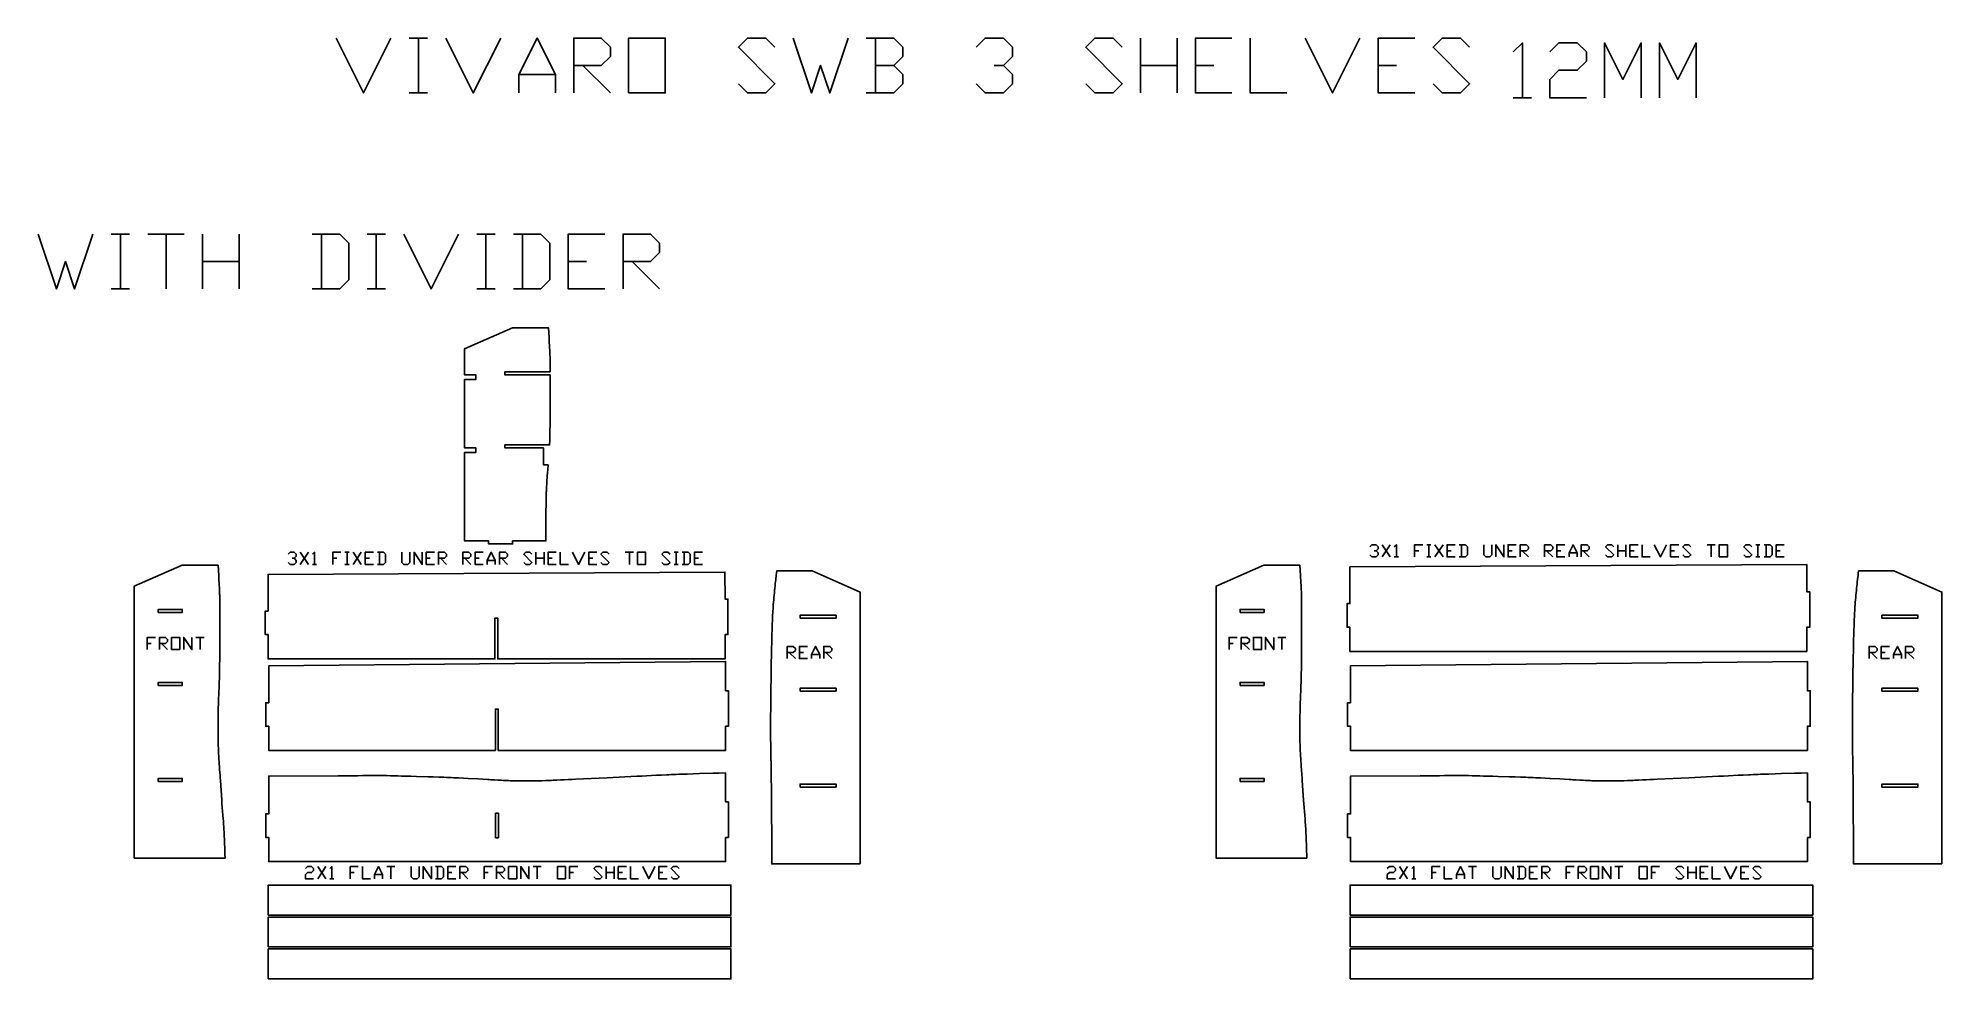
# Model space of a CAD drawing. Extents: x -2848 to 5087, y 1663 to 5586.
import ezdxf

# ---------------------------------------------------------------- set-up
doc = ezdxf.new("R2010")
doc.units = 0
doc.layers.add('Default Layer', color=1, linetype='CONTINUOUS')

msp = doc.modelspace()

# ---------------------------------------------------------------- linework, layer by layer
at = {"layer": 'Default Layer'}
for points in [[(-1376.9, 5585.8), (-1491.2, 5357.2), (-1605.5, 5585.8)], [(-1224.5, 5585.8), (-1300.7, 5585.8)], [(-1262.6, 5357.2), (-1262.6, 5585.8)], [(-919.7, 5585.8), (-1034, 5357.2), (-1148.3, 5585.8)], [(-691.1, 5357.2), (-691.1, 5433.4), (-767.3, 5585.8), (-843.5, 5433.4), (-843.5, 5357.2)], [(-614.9, 5471.5), (-500.6, 5471.5), (-462.5, 5509.6), (-462.5, 5547.7), (-500.6, 5585.8), (-614.9, 5585.8), (-614.9, 5357.2)], [(223.3, 5547.7), (185.2, 5585.8), (109, 5585.8), (70.9, 5547.7), (223.3, 5395.3), (185.2, 5357.2), (109, 5357.2), (70.9, 5395.3)], [(528.1, 5585.8), (451.9, 5357.2), (413.8, 5471.5), (375.7, 5357.2), (299.5, 5585.8)], [(604.3, 5585.8), (718.6, 5585.8), (756.7, 5547.7), (756.7, 5509.6), (718.6, 5471.5)], [(642.4, 5357.2), (642.4, 5585.8)], [(1137.7, 5471.5), (1175.8, 5471.5), (1213.9, 5509.6), (1213.9, 5547.7), (1175.8, 5585.8), (1099.6, 5585.8), (1061.5, 5547.7)], [(1671.1, 5547.7), (1633, 5585.8), (1556.8, 5585.8), (1518.7, 5547.7), (1671.1, 5395.3), (1633, 5357.2), (1556.8, 5357.2), (1518.7, 5395.3)], [(1747.3, 5585.8), (1747.3, 5357.2)], [(1899.7, 5357.2), (1899.7, 5585.8)], [(2128.3, 5585.8), (1975.9, 5585.8), (1975.9, 5357.2), (2128.3, 5357.2)], [(2356.9, 5357.2), (2204.5, 5357.2), (2204.5, 5585.8)], [(2661.7, 5585.8), (2547.4, 5357.2), (2433.1, 5585.8)], [(2890.3, 5585.8), (2737.9, 5585.8), (2737.9, 5357.2), (2890.3, 5357.2)], [(3118.9, 5547.7), (3080.8, 5585.8), (3004.6, 5585.8), (2966.5, 5547.7), (3118.9, 5395.3), (3080.8, 5357.2), (3004.6, 5357.2), (2966.5, 5395.3)], [(3300.6, 5527.8), (3338.7, 5565.9), (3338.7, 5337.3)], [(3453, 5527.8), (3491.1, 5565.9), (3567.3, 5565.9), (3605.4, 5527.8), (3605.4, 5489.7), (3567.3, 5451.6), (3491.1, 5451.6), (3453, 5413.5), (3453, 5337.3), (3605.4, 5337.3)], [(3681.6, 5337.3), (3681.6, 5565.9), (3757.8, 5413.5), (3834, 5565.9), (3834, 5337.3)], [(3910.2, 5337.3), (3910.2, 5565.9), (3986.4, 5413.5), (4062.6, 5565.9), (4062.6, 5337.3)], [(-691.1, 5433.4), (-843.5, 5433.4)], [(-462.5, 5357.2), (-576.8, 5471.5)], [(642.4, 5471.5), (718.6, 5471.5), (756.7, 5433.4), (756.7, 5395.3), (718.6, 5357.2), (604.3, 5357.2)], [(1061.5, 5395.3), (1099.6, 5357.2), (1175.8, 5357.2), (1213.9, 5395.3), (1213.9, 5433.4), (1175.8, 5471.5)], [(1899.7, 5471.5), (1747.3, 5471.5)], [(2052.1, 5471.5), (1975.9, 5471.5)], [(2814.1, 5471.5), (2737.9, 5471.5)], [(-1224.5, 5357.2), (-1300.7, 5357.2)], [(3300.6, 5337.3), (3376.8, 5337.3)], [(-2847.9, 4768.5), (-2771.7, 4539.9), (-2733.6, 4654.2), (-2695.5, 4539.9), (-2619.3, 4768.5)], [(-2543.1, 4768.5), (-2466.9, 4768.5)], [(-2505, 4768.5), (-2505, 4539.9)], [(-2390.7, 4768.5), (-2238.3, 4768.5)], [(-2314.5, 4768.5), (-2314.5, 4539.9)], [(-2162.1, 4539.9), (-2162.1, 4768.5)], [(-2009.7, 4768.5), (-2009.7, 4539.9)], [(-1704.9, 4539.9), (-1590.6, 4539.9), (-1552.5, 4578), (-1552.5, 4730.4), (-1590.6, 4768.5), (-1704.9, 4768.5)], [(-1666.8, 4768.5), (-1666.8, 4539.9)], [(-1476.3, 4768.5), (-1400.1, 4768.5)], [(-1438.2, 4768.5), (-1438.2, 4539.9)], [(-1323.9, 4768.5), (-1209.6, 4539.9), (-1095.3, 4768.5)], [(-1019.1, 4768.5), (-942.9, 4768.5)], [(-981, 4768.5), (-981, 4539.9)], [(-866.7, 4539.9), (-752.4, 4539.9), (-714.3, 4578), (-714.3, 4730.4), (-752.4, 4768.5), (-866.7, 4768.5)], [(-828.6, 4768.5), (-828.6, 4539.9)], [(-485.7, 4768.5), (-638.1, 4768.5), (-638.1, 4539.9), (-485.7, 4539.9)], [(-409.5, 4539.9), (-409.5, 4768.5), (-295.2, 4768.5), (-257.1, 4730.4), (-257.1, 4692.3), (-295.2, 4654.2), (-409.5, 4654.2)], [(-2162.1, 4654.2), (-2009.7, 4654.2)], [(-638.1, 4654.2), (-561.9, 4654.2)], [(-371.4, 4654.2), (-257.1, 4539.9)], [(-2543.1, 4539.9), (-2466.9, 4539.9)], [(-1476.3, 4539.9), (-1400.1, 4539.9)], [(-1019.1, 4539.9), (-942.9, 4539.9)], [(-1788.7, 3416.9), (-1780.3, 3416.9), (-1771.8, 3425.3), (-1771.8, 3433.8), (-1780.3, 3442.3), (-1797.2, 3442.3), (-1805.7, 3433.8)], [(-1805.7, 3399.9), (-1797.2, 3391.5), (-1780.3, 3391.5), (-1771.8, 3399.9), (-1771.8, 3408.4), (-1780.3, 3416.9)], [(-1721, 3442.3), (-1754.9, 3391.5)], [(-1721, 3391.5), (-1754.9, 3442.3)], [(-1695.6, 3391.5), (-1695.6, 3442.3), (-1704.1, 3433.8)], [(-1585.5, 3442.3), (-1619.4, 3442.3), (-1619.4, 3391.5)], [(-1602.5, 3416.9), (-1619.4, 3416.9)], [(-1551.7, 3442.3), (-1568.6, 3442.3)], [(-1560.1, 3391.5), (-1560.1, 3442.3)], [(-1500.9, 3442.3), (-1534.7, 3391.5)], [(-1500.9, 3391.5), (-1534.7, 3442.3)], [(-1450.1, 3442.3), (-1483.9, 3442.3), (-1483.9, 3391.5), (-1450.1, 3391.5)], [(-1467, 3416.9), (-1483.9, 3416.9)], [(-1433.1, 3442.3), (-1407.7, 3442.3), (-1399.3, 3433.8), (-1399.3, 3399.9), (-1407.7, 3391.5), (-1433.1, 3391.5)], [(-1424.7, 3391.5), (-1424.7, 3442.3)], [(-1297.7, 3442.3), (-1297.7, 3399.9), (-1306.1, 3391.5), (-1323.1, 3391.5), (-1331.5, 3399.9), (-1331.5, 3442.3)], [(-1246.9, 3442.3), (-1246.9, 3391.5), (-1280.7, 3442.3), (-1280.7, 3391.5)], [(-1196.1, 3442.3), (-1229.9, 3442.3), (-1229.9, 3391.5), (-1196.1, 3391.5)], [(-1213, 3416.9), (-1229.9, 3416.9)], [(-1179.1, 3416.9), (-1153.7, 3416.9), (-1145.3, 3425.3), (-1145.3, 3433.8), (-1153.7, 3442.3), (-1179.1, 3442.3), (-1179.1, 3391.5)], [(-1145.3, 3391.5), (-1170.7, 3416.9)], [(-1077.5, 3416.9), (-1052.1, 3416.9), (-1043.7, 3425.3), (-1043.7, 3433.8), (-1052.1, 3442.3), (-1077.5, 3442.3), (-1077.5, 3391.5)], [(-1043.7, 3391.5), (-1069.1, 3416.9)], [(-992.9, 3442.3), (-1026.7, 3442.3), (-1026.7, 3391.5), (-992.9, 3391.5)], [(-1009.8, 3416.9), (-1026.7, 3416.9)], [(-942.1, 3391.5), (-942.1, 3408.4), (-959, 3442.3), (-975.9, 3408.4), (-975.9, 3391.5)], [(-925.1, 3416.9), (-899.7, 3416.9), (-891.3, 3425.3), (-891.3, 3433.8), (-899.7, 3442.3), (-925.1, 3442.3), (-925.1, 3391.5)], [(-891.3, 3391.5), (-916.7, 3416.9)], [(-789.7, 3433.8), (-798.1, 3442.3), (-815.1, 3442.3), (-823.5, 3433.8), (-789.7, 3399.9), (-798.1, 3391.5), (-815.1, 3391.5), (-823.5, 3399.9)], [(-772.7, 3442.3), (-772.7, 3391.5)], [(-738.9, 3416.9), (-772.7, 3416.9)], [(-738.9, 3391.5), (-738.9, 3442.3)], [(-688.1, 3442.3), (-721.9, 3442.3), (-721.9, 3391.5), (-688.1, 3391.5)], [(-705, 3416.9), (-721.9, 3416.9)], [(-637.3, 3391.5), (-671.1, 3391.5), (-671.1, 3442.3)], [(-569.5, 3442.3), (-594.9, 3391.5), (-620.3, 3442.3)], [(-518.7, 3442.3), (-552.6, 3442.3), (-552.6, 3391.5), (-518.7, 3391.5)], [(-535.7, 3416.9), (-552.6, 3416.9)], [(-467.9, 3433.8), (-476.4, 3442.3), (-493.3, 3442.3), (-501.8, 3433.8), (-467.9, 3399.9), (-476.4, 3391.5), (-493.3, 3391.5), (-501.8, 3399.9)], [(-366.3, 3442.3), (-400.2, 3442.3)], [(-383.3, 3391.5), (-383.3, 3442.3)], [(-213.9, 3433.8), (-222.4, 3442.3), (-239.3, 3442.3), (-247.8, 3433.8), (-213.9, 3399.9), (-222.4, 3391.5), (-239.3, 3391.5), (-247.8, 3399.9)], [(-180.1, 3442.3), (-197, 3442.3)], [(-188.5, 3391.5), (-188.5, 3442.3)], [(-163.1, 3442.3), (-137.7, 3442.3), (-129.3, 3433.8), (-129.3, 3399.9), (-137.7, 3391.5), (-163.1, 3391.5)], [(-154.7, 3391.5), (-154.7, 3442.3)], [(-78.5, 3442.3), (-112.3, 3442.3), (-112.3, 3391.5), (-78.5, 3391.5)], [(-95.4, 3416.9), (-112.3, 3416.9)], [(2720.3, 3447.9), (2728.7, 3447.9), (2737.2, 3456.4), (2737.2, 3464.8), (2728.7, 3473.3), (2711.8, 3473.3), (2703.3, 3464.8)], [(2703.3, 3431), (2711.8, 3422.5), (2728.7, 3422.5), (2737.2, 3431), (2737.2, 3439.4), (2728.7, 3447.9)], [(2788, 3473.3), (2754.1, 3422.5)], [(2788, 3422.5), (2754.1, 3473.3)], [(2813.4, 3422.5), (2813.4, 3473.3), (2804.9, 3464.8)], [(2821.9, 3422.5), (2804.9, 3422.5)], [(2923.5, 3473.3), (2889.6, 3473.3), (2889.6, 3422.5)], [(2906.5, 3447.9), (2889.6, 3447.9)], [(2957.3, 3473.3), (2940.4, 3473.3)], [(2957.3, 3422.5), (2940.4, 3422.5)], [(2948.9, 3422.5), (2948.9, 3473.3)], [(3008.1, 3473.3), (2974.3, 3422.5)], [(3008.1, 3422.5), (2974.3, 3473.3)], [(3058.9, 3473.3), (3025.1, 3473.3), (3025.1, 3422.5), (3058.9, 3422.5)], [(3042, 3447.9), (3025.1, 3447.9)], [(3075.9, 3473.3), (3101.3, 3473.3), (3109.7, 3464.8), (3109.7, 3431), (3101.3, 3422.5), (3075.9, 3422.5)], [(3084.3, 3422.5), (3084.3, 3473.3)], [(3211.3, 3473.3), (3211.3, 3431), (3202.9, 3422.5), (3185.9, 3422.5), (3177.5, 3431), (3177.5, 3473.3)], [(3262.1, 3473.3), (3262.1, 3422.5), (3228.3, 3473.3), (3228.3, 3422.5)], [(3312.9, 3473.3), (3279.1, 3473.3), (3279.1, 3422.5), (3312.9, 3422.5)], [(3296, 3447.9), (3279.1, 3447.9)], [(3329.9, 3447.9), (3355.3, 3447.9), (3363.7, 3456.4), (3363.7, 3464.8), (3355.3, 3473.3), (3329.9, 3473.3), (3329.9, 3422.5)], [(3363.7, 3422.5), (3338.3, 3447.9)], [(3431.5, 3447.9), (3456.9, 3447.9), (3465.3, 3456.4), (3465.3, 3464.8), (3456.9, 3473.3), (3431.5, 3473.3), (3431.5, 3422.5)], [(3465.3, 3422.5), (3439.9, 3447.9)], [(3516.1, 3473.3), (3482.3, 3473.3), (3482.3, 3422.5), (3516.1, 3422.5)], [(3499.2, 3447.9), (3482.3, 3447.9)], [(3566.9, 3422.5), (3566.9, 3439.4), (3550, 3473.3), (3533.1, 3439.4), (3533.1, 3422.5)], [(3566.9, 3439.4), (3533.1, 3439.4)], [(3583.9, 3447.9), (3609.3, 3447.9), (3617.7, 3456.4), (3617.7, 3464.8), (3609.3, 3473.3), (3583.9, 3473.3), (3583.9, 3422.5)], [(3617.7, 3422.5), (3592.3, 3447.9)], [(3719.3, 3464.8), (3710.9, 3473.3), (3693.9, 3473.3), (3685.5, 3464.8), (3719.3, 3431), (3710.9, 3422.5), (3693.9, 3422.5), (3685.5, 3431)], [(3736.3, 3473.3), (3736.3, 3422.5)], [(3770.1, 3447.9), (3736.3, 3447.9)], [(3770.1, 3422.5), (3770.1, 3473.3)], [(3820.9, 3473.3), (3787.1, 3473.3), (3787.1, 3422.5), (3820.9, 3422.5)], [(3804, 3447.9), (3787.1, 3447.9)], [(3871.7, 3422.5), (3837.9, 3422.5), (3837.9, 3473.3)], [(3939.5, 3473.3), (3914.1, 3422.5), (3888.7, 3473.3)], [(3990.3, 3473.3), (3956.4, 3473.3), (3956.4, 3422.5), (3990.3, 3422.5)], [(3973.3, 3447.9), (3956.4, 3447.9)], [(4041.1, 3464.8), (4032.6, 3473.3), (4015.7, 3473.3), (4007.2, 3464.8), (4041.1, 3431), (4032.6, 3422.5), (4015.7, 3422.5), (4007.2, 3431)], [(4142.7, 3473.3), (4108.8, 3473.3)], [(4125.7, 3422.5), (4125.7, 3473.3)], [(4295.1, 3464.8), (4286.6, 3473.3), (4269.7, 3473.3), (4261.2, 3464.8), (4295.1, 3431), (4286.6, 3422.5), (4269.7, 3422.5), (4261.2, 3431)], [(4328.9, 3473.3), (4312, 3473.3)], [(4328.9, 3422.5), (4312, 3422.5)], [(4320.5, 3422.5), (4320.5, 3473.3)], [(4345.9, 3473.3), (4371.3, 3473.3), (4379.7, 3464.8), (4379.7, 3431), (4371.3, 3422.5), (4345.9, 3422.5)], [(4354.3, 3422.5), (4354.3, 3473.3)], [(4430.5, 3473.3), (4396.7, 3473.3), (4396.7, 3422.5), (4430.5, 3422.5)], [(4413.6, 3447.9), (4396.7, 3447.9)], [(-1687.1, 3391.5), (-1704.1, 3391.5)], [(-1551.7, 3391.5), (-1568.6, 3391.5)], [(-942.1, 3408.4), (-975.9, 3408.4)], [(-180.1, 3391.5), (-197, 3391.5)], [(-2359, 3087.5), (-2392.9, 3087.5), (-2392.9, 3036.7)], [(-2375.9, 3062.1), (-2392.9, 3062.1)], [(-2342.1, 3062.1), (-2316.7, 3062.1), (-2308.2, 3070.6), (-2308.2, 3079.1), (-2316.7, 3087.5), (-2342.1, 3087.5), (-2342.1, 3036.7)], [(-2308.2, 3036.7), (-2333.6, 3062.1)], [(-2206.6, 3087.5), (-2206.6, 3036.7), (-2240.5, 3087.5), (-2240.5, 3036.7)], [(-2155.8, 3087.5), (-2189.7, 3087.5)], [(-2172.7, 3036.7), (-2172.7, 3087.5)], [(274.5, 3024.5), (299.9, 3024.5), (308.4, 3033), (308.4, 3041.4), (299.9, 3049.9), (274.5, 3049.9), (274.5, 2999.1)], [(308.4, 2999.1), (283, 3024.5)], [(359.2, 3049.9), (325.3, 3049.9), (325.3, 2999.1), (359.2, 2999.1)], [(342.2, 3024.5), (325.3, 3024.5)], [(410, 2999.1), (410, 3016), (393, 3049.9), (376.1, 3016), (376.1, 2999.1)], [(410, 3016), (376.1, 3016)], [(426.9, 3024.5), (452.3, 3024.5), (460.8, 3033), (460.8, 3041.4), (452.3, 3049.9), (426.9, 3049.9), (426.9, 2999.1)], [(460.8, 2999.1), (435.4, 3024.5)], [(2150, 3087.5), (2116.1, 3087.5), (2116.1, 3036.7)], [(2133.1, 3062.1), (2116.1, 3062.1)], [(2166.9, 3062.1), (2192.3, 3062.1), (2200.8, 3070.6), (2200.8, 3079.1), (2192.3, 3087.5), (2166.9, 3087.5), (2166.9, 3036.7)], [(2200.8, 3036.7), (2175.4, 3062.1)], [(2302.4, 3087.5), (2302.4, 3036.7), (2268.5, 3087.5), (2268.5, 3036.7)], [(2353.2, 3087.5), (2319.3, 3087.5)], [(2336.3, 3036.7), (2336.3, 3087.5)], [(4783.5, 3024.5), (4808.9, 3024.5), (4817.4, 3033), (4817.4, 3041.4), (4808.9, 3049.9), (4783.5, 3049.9), (4783.5, 2999.1)], [(4817.4, 2999.1), (4792, 3024.5)], [(4868.2, 3049.9), (4834.3, 3049.9), (4834.3, 2999.1), (4868.2, 2999.1)], [(4851.2, 3024.5), (4834.3, 3024.5)], [(4919, 2999.1), (4919, 3016), (4902, 3049.9), (4885.1, 3016), (4885.1, 2999.1)], [(4919, 3016), (4885.1, 3016)], [(4935.9, 3024.5), (4961.3, 3024.5), (4969.8, 3033), (4969.8, 3041.4), (4961.3, 3049.9), (4935.9, 3049.9), (4935.9, 2999.1)], [(4969.8, 2999.1), (4944.4, 3024.5)], [(-1699.4, 2081.2), (-1733.3, 2081.2), (-1733.3, 2098.2), (-1724.8, 2106.6), (-1707.9, 2106.6), (-1699.4, 2115.1), (-1699.4, 2123.6), (-1707.9, 2132), (-1724.8, 2132), (-1733.3, 2123.6)], [(-1648.6, 2132), (-1682.5, 2081.2)], [(-1648.6, 2081.2), (-1682.5, 2132)], [(-1623.2, 2081.2), (-1623.2, 2132), (-1631.7, 2123.6)], [(-1614.8, 2081.2), (-1631.7, 2081.2)], [(-1513.2, 2132), (-1547, 2132), (-1547, 2081.2)], [(-1530.1, 2106.6), (-1547, 2106.6)], [(-1462.4, 2081.2), (-1496.2, 2081.2), (-1496.2, 2132)], [(-1411.6, 2081.2), (-1411.6, 2098.2), (-1428.5, 2132), (-1445.4, 2098.2), (-1445.4, 2081.2)], [(-1411.6, 2098.2), (-1445.4, 2098.2)], [(-1360.8, 2132), (-1394.6, 2132)], [(-1377.7, 2081.2), (-1377.7, 2132)], [(-1259.2, 2132), (-1259.2, 2089.7), (-1267.6, 2081.2), (-1284.6, 2081.2), (-1293, 2089.7), (-1293, 2132)], [(-1208.4, 2132), (-1208.4, 2081.2), (-1242.2, 2132), (-1242.2, 2081.2)], [(-1191.4, 2132), (-1166, 2132), (-1157.6, 2123.6), (-1157.6, 2089.7), (-1166, 2081.2), (-1191.4, 2081.2)], [(-1183, 2081.2), (-1183, 2132)], [(-1106.8, 2132), (-1140.6, 2132), (-1140.6, 2081.2), (-1106.8, 2081.2)], [(-1123.7, 2106.6), (-1140.6, 2106.6)], [(-1089.8, 2106.6), (-1064.4, 2106.6), (-1056, 2115.1), (-1056, 2123.6), (-1064.4, 2132), (-1089.8, 2132), (-1089.8, 2081.2)], [(-1056, 2081.2), (-1081.4, 2106.6)], [(-954.4, 2132), (-988.2, 2132), (-988.2, 2081.2)], [(-971.3, 2106.6), (-988.2, 2106.6)], [(-937.4, 2106.6), (-912, 2106.6), (-903.6, 2115.1), (-903.6, 2123.6), (-912, 2132), (-937.4, 2132), (-937.4, 2081.2)], [(-903.6, 2081.2), (-929, 2106.6)], [(-802, 2132), (-802, 2081.2), (-835.8, 2132), (-835.8, 2081.2)], [(-751.2, 2132), (-785, 2132)], [(-768.1, 2081.2), (-768.1, 2132)], [(-598.8, 2132), (-632.6, 2132), (-632.6, 2081.2)], [(-615.7, 2106.6), (-632.6, 2106.6)], [(-497.2, 2123.6), (-505.6, 2132), (-522.6, 2132), (-531, 2123.6), (-497.2, 2089.7), (-505.6, 2081.2), (-522.6, 2081.2), (-531, 2089.7)], [(-480.2, 2132), (-480.2, 2081.2)], [(-446.4, 2106.6), (-480.2, 2106.6)], [(-446.4, 2081.2), (-446.4, 2132)], [(-395.6, 2132), (-429.4, 2132), (-429.4, 2081.2), (-395.6, 2081.2)], [(-412.5, 2106.6), (-429.4, 2106.6)], [(-344.8, 2081.2), (-378.6, 2081.2), (-378.6, 2132)], [(-277, 2132), (-302.4, 2081.2), (-327.8, 2132)], [(-226.2, 2132), (-260.1, 2132), (-260.1, 2081.2), (-226.2, 2081.2)], [(-243.2, 2106.6), (-260.1, 2106.6)], [(-175.4, 2123.6), (-183.9, 2132), (-200.8, 2132), (-209.3, 2123.6), (-175.4, 2089.7), (-183.9, 2081.2), (-200.8, 2081.2), (-209.3, 2089.7)], [(2809.6, 2081.2), (2775.7, 2081.2), (2775.7, 2098.2), (2784.2, 2106.6), (2801.1, 2106.6), (2809.6, 2115.1), (2809.6, 2123.6), (2801.1, 2132), (2784.2, 2132), (2775.7, 2123.6)], [(2860.4, 2132), (2826.5, 2081.2)], [(2860.4, 2081.2), (2826.5, 2132)], [(2885.8, 2081.2), (2885.8, 2132), (2877.3, 2123.6)], [(2894.2, 2081.2), (2877.3, 2081.2)], [(2995.8, 2132), (2962, 2132), (2962, 2081.2)], [(2978.9, 2106.6), (2962, 2106.6)], [(3046.6, 2081.2), (3012.8, 2081.2), (3012.8, 2132)], [(3097.4, 2081.2), (3097.4, 2098.2), (3080.5, 2132), (3063.6, 2098.2), (3063.6, 2081.2)], [(3097.4, 2098.2), (3063.6, 2098.2)], [(3148.2, 2132), (3114.4, 2132)], [(3131.3, 2081.2), (3131.3, 2132)], [(3249.8, 2132), (3249.8, 2089.7), (3241.4, 2081.2), (3224.4, 2081.2), (3216, 2089.7), (3216, 2132)], [(3300.6, 2132), (3300.6, 2081.2), (3266.8, 2132), (3266.8, 2081.2)], [(3317.6, 2132), (3343, 2132), (3351.4, 2123.6), (3351.4, 2089.7), (3343, 2081.2), (3317.6, 2081.2)], [(3326, 2081.2), (3326, 2132)], [(3402.2, 2132), (3368.4, 2132), (3368.4, 2081.2), (3402.2, 2081.2)], [(3385.3, 2106.6), (3368.4, 2106.6)], [(3419.2, 2106.6), (3444.6, 2106.6), (3453, 2115.1), (3453, 2123.6), (3444.6, 2132), (3419.2, 2132), (3419.2, 2081.2)], [(3453, 2081.2), (3427.6, 2106.6)], [(3554.6, 2132), (3520.8, 2132), (3520.8, 2081.2)], [(3537.7, 2106.6), (3520.8, 2106.6)], [(3571.6, 2106.6), (3597, 2106.6), (3605.4, 2115.1), (3605.4, 2123.6), (3597, 2132), (3571.6, 2132), (3571.6, 2081.2)], [(3605.4, 2081.2), (3580, 2106.6)], [(3707, 2132), (3707, 2081.2), (3673.2, 2132), (3673.2, 2081.2)], [(3757.8, 2132), (3724, 2132)], [(3740.9, 2081.2), (3740.9, 2132)], [(3910.2, 2132), (3876.4, 2132), (3876.4, 2081.2)], [(3893.3, 2106.6), (3876.4, 2106.6)], [(4011.8, 2123.6), (4003.4, 2132), (3986.4, 2132), (3978, 2123.6), (4011.8, 2089.7), (4003.4, 2081.2), (3986.4, 2081.2), (3978, 2089.7)], [(4028.8, 2132), (4028.8, 2081.2)], [(4062.6, 2106.6), (4028.8, 2106.6)], [(4062.6, 2081.2), (4062.6, 2132)], [(4113.4, 2132), (4079.6, 2132), (4079.6, 2081.2), (4113.4, 2081.2)], [(4096.5, 2106.6), (4079.6, 2106.6)], [(4164.2, 2081.2), (4130.4, 2081.2), (4130.4, 2132)], [(4232, 2132), (4206.6, 2081.2), (4181.2, 2132)], [(4282.8, 2132), (4248.9, 2132), (4248.9, 2081.2), (4282.8, 2081.2)], [(4265.8, 2106.6), (4248.9, 2106.6)], [(4333.6, 2123.6), (4325.1, 2132), (4308.2, 2132), (4299.7, 2123.6), (4333.6, 2089.7), (4325.1, 2081.2), (4308.2, 2081.2), (4299.7, 2089.7)]]:
    msp.add_lwpolyline(points, dxfattribs=at)
for points in [[(-386.3, 5357.2), (-233.9, 5357.2), (-233.9, 5585.8), (-386.3, 5585.8), (-386.3, 5357.2)], [(-740.8, 3877.2), (-902.3, 3877.2), (-902.3, 3889.5), (-715.8, 3889.5), (-715.7, 3892.4), (-715.4, 3905), (-715.1, 3917.6), (-714.8, 3930.3), (-714.5, 3942.9), (-714.3, 3955.5), (-714.1, 3968.1), (-714, 3980.8), (-713.8, 3993.4), (-713.8, 4000.2), (-713.7, 4007.9), (-713.7, 4025.8), (-713.7, 4046.3), (-713.7, 4068.5), (-713.8, 4115.3), (-713.8, 4138.3), (-713.8, 4160.1), (-713.8, 4170.7), (-713.8, 4181.5), (-902.4, 4181.5), (-902.4, 4193.8), (-713.7, 4193.8), (-713.6, 4209.2), (-713.6, 4216.9), (-713.6, 4224.4), (-713.6, 4231.8), (-713.7, 4239.1), (-713.8, 4246.1), (-713.9, 4253), (-714.1, 4258.2), (-714.3, 4263.4), (-714.5, 4268.6), (-714.7, 4273.8), (-715, 4279), (-715.2, 4284.1), (-715.8, 4294.5), (-716.4, 4304.9), (-717, 4315.3), (-717.6, 4325.7), (-718.2, 4336.1), (-720.6, 4378.1), (-870.8, 4378.1), (-1070.1, 4290.5), (-1070.1, 4181.4), (-1023.2, 4181.5), (-1023.2, 4162.5), (-1070.1, 4162.5), (-1070.1, 3877.1), (-1023.2, 3877.1), (-1023.2, 3858.1), (-1070.1, 3858.1), (-1070.1, 3489.6), (-970.2, 3489.6), (-970.2, 3477.2), (-870.2, 3477.2), (-870.2, 3489.6), (-731.5, 3489.6), (-731.5, 3490.9), (-731.6, 3492.5), (-731.8, 3496), (-731.9, 3500.1), (-732, 3504.8), (-732, 3509.9), (-732.1, 3515.5), (-732.1, 3521.5), (-732.1, 3527.9), (-732.1, 3534.6), (-732, 3541.6), (-731.9, 3556.4), (-731.7, 3571.9), (-731.5, 3587.8), (-731.3, 3603.9), (-731, 3619.7), (-730.7, 3635), (-730.4, 3649.5), (-729.9, 3674.8), (-729.5, 3693), (-729.4, 3697.1), (-729.2, 3700.7), (-729.1, 3704.2), (-728.8, 3710.3), (-728.4, 3716.4), (-727.9, 3725.2), (-727.4, 3734), (-726.8, 3743.3), (-726.2, 3752.7), (-725.5, 3762), (-724.9, 3771.3), (-723.6, 3788.1), (-722.4, 3805), (-722.3, 3806.5), (-740.8, 3806.5), (-740.8, 3877.2)], [(-349.4, 3391.5), (-315.5, 3391.5), (-315.5, 3442.3), (-349.4, 3442.3), (-349.4, 3391.5)], [(4159.6, 3422.5), (4193.5, 3422.5), (4193.5, 3473.3), (4159.6, 3473.3), (4159.6, 3422.5)], [(-2068.3, 2167.1), (-2068.8, 2181.8), (-2069.4, 2196.5), (-2069.9, 2211.2), (-2070.4, 2225.9), (-2071, 2240.6), (-2071.3, 2247.9), (-2071.6, 2255.3), (-2071.9, 2262.6), (-2072.3, 2270), (-2072.6, 2277.3), (-2073.1, 2284.7), (-2073.5, 2292.1), (-2074, 2299.5), (-2074.5, 2307.1), (-2075.1, 2314.8), (-2075.6, 2322.5), (-2076.2, 2330.3), (-2077.4, 2345.9), (-2078.7, 2361.7), (-2080, 2377.5), (-2081.3, 2393.3), (-2082.5, 2408.9), (-2087.7, 2490.4), (-2088.5, 2501.9), (-2089.4, 2513.5), (-2091.1, 2536.8), (-2091.9, 2548.3), (-2092.7, 2559.7), (-2093.4, 2570.9), (-2093.8, 2576.5), (-2094.1, 2581.9), (-2094.7, 2592.8), (-2095.3, 2603.7), (-2095.8, 2614.6), (-2096.3, 2625.5), (-2096.8, 2636.3), (-2097, 2641.8), (-2097.1, 2647.2), (-2097.3, 2652.7), (-2097.5, 2658.1), (-2097.6, 2663.6), (-2097.7, 2669), (-2097.8, 2674.7), (-2097.8, 2681.1), (-2097.9, 2687.9), (-2097.9, 2695.1), (-2097.9, 2702.8), (-2097.8, 2710.7), (-2097.8, 2718.8), (-2097.7, 2727.1), (-2097.5, 2743.9), (-2097.3, 2760.6), (-2097.1, 2776.5), (-2096.8, 2791.2), (-2096.6, 2798.2), (-2096.4, 2805.2), (-2096.2, 2812.3), (-2095.9, 2819.4), (-2095.6, 2826.6), (-2095.4, 2833.7), (-2094.8, 2848), (-2094.2, 2862), (-2093.6, 2875.9), (-2093.3, 2882.6), (-2093.1, 2889.3), (-2092.9, 2895.8), (-2092.7, 2902.2), (-2092.3, 2914.8), (-2092, 2927.5), (-2091.8, 2940.1), (-2091.5, 2952.7), (-2091.3, 2965.3), (-2091.1, 2978), (-2090.9, 2990.6), (-2090.8, 3003.2), (-2090.7, 3010), (-2090.7, 3017.8), (-2090.6, 3035.7), (-2090.6, 3056.1), (-2090.7, 3078.4), (-2090.7, 3125.2), (-2090.8, 3148.2), (-2090.8, 3169.9), (-2090.8, 3181.6), (-2090.7, 3193.6), (-2090.6, 3205.6), (-2090.6, 3217.6), (-2090.6, 3229.4), (-2090.6, 3235.2), (-2090.6, 3240.9), (-2090.6, 3246.6), (-2090.7, 3252.1), (-2090.8, 3257.5), (-2090.9, 3262.8), (-2091, 3268), (-2091.2, 3273.2), (-2091.4, 3278.4), (-2091.7, 3283.6), (-2091.9, 3288.8), (-2092.2, 3294), (-2092.8, 3304.4), (-2093.4, 3314.7), (-2094, 3325.1), (-2094.6, 3335.5), (-2095.1, 3345.9), (-2097.5, 3387.9), (-2247.8, 3387.9), (-2447.1, 3300.4), (-2447.1, 2167), (-2068.3, 2167.1)], [(-622.9, 2997.9), (-289.6, 2997.9), (15.3, 2997.9), (15.3, 3098.9), (27.3, 3098.9), (27.3, 3246.9), (15.3, 3246.9), (15.2, 3359.8), (-1888.9, 3349.8), (-1888.9, 3196.9), (-1900.9, 3196.9), (-1900.9, 3098.9), (-1888.9, 3098.9), (-1888.9, 2997.9), (-1585.9, 2997.9), (-1252.6, 2997.9), (-943.9, 2997.9), (-943.9, 3167.9), (-931.6, 3167.9), (-931.6, 2997.9), (-622.9, 2997.9)], [(578.4, 2143.3), (578.4, 3276.5), (378.4, 3365.4), (230.8, 3364.7), (229.8, 3355.6), (228.8, 3346.6), (226.7, 3328.4), (225.7, 3319.3), (224.7, 3310.3), (223.7, 3301.2), (222.8, 3292.1), (221.9, 3282.8), (220.9, 3273.1), (220, 3263.2), (219.1, 3253.2), (218.2, 3243.3), (217.4, 3233.5), (216.6, 3224.2), (216, 3215.3), (215.4, 3206.7), (214.9, 3198), (214.4, 3189.4), (213.9, 3180.8), (213.5, 3172.2), (213.1, 3163.6), (212.8, 3155), (212.4, 3146.3), (212.2, 3141.3), (212, 3135), (211.6, 3119.1), (211, 3099.6), (210.5, 3077.7), (209.3, 3030.5), (208.7, 3007.5), (208.1, 2986.2), (207.9, 2968.3), (207.7, 2950.1), (207.3, 2913), (206.8, 2875.4), (206.3, 2838.1), (206.1, 2819.7), (205.9, 2801.5), (205.7, 2783.8), (205.5, 2766.4), (205.4, 2749.6), (205.3, 2733.4), (205.3, 2717.8), (205.3, 2703), (205.3, 2688.6), (205.4, 2674.1), (205.5, 2659.7), (205.7, 2645.2), (205.8, 2630.8), (206, 2616.4), (206.2, 2601.9), (206.5, 2587.5), (207, 2558.6), (207.5, 2529.8), (207.9, 2500.9), (208.2, 2486.5), (208.4, 2472), (210.4, 2143.3), (578.4, 2143.3)], [(2440.7, 2167.1), (2440.2, 2181.8), (2439.6, 2196.5), (2439.1, 2211.2), (2438.6, 2225.9), (2438, 2240.6), (2437.7, 2247.9), (2437.4, 2255.3), (2437.1, 2262.6), (2436.7, 2270), (2436.3, 2277.3), (2435.9, 2284.7), (2435.5, 2292.1), (2435, 2299.5), (2434.5, 2307.1), (2433.9, 2314.8), (2433.4, 2322.5), (2432.8, 2330.3), (2431.5, 2345.9), (2430.3, 2361.7), (2429, 2377.5), (2427.7, 2393.3), (2426.5, 2408.9), (2421.3, 2490.4), (2420.5, 2501.9), (2419.6, 2513.5), (2417.9, 2536.8), (2417.1, 2548.3), (2416.3, 2559.7), (2415.6, 2570.9), (2415.2, 2576.5), (2414.9, 2581.9), (2414.3, 2592.8), (2413.7, 2603.7), (2413.2, 2614.6), (2412.7, 2625.5), (2412.2, 2636.3), (2412, 2641.8), (2411.8, 2647.2), (2411.7, 2652.7), (2411.5, 2658.1), (2411.4, 2663.6), (2411.3, 2669), (2411.2, 2674.7), (2411.2, 2681.1), (2411.1, 2687.9), (2411.1, 2695.1), (2411.1, 2702.8), (2411.2, 2710.7), (2411.2, 2718.8), (2411.3, 2727.1), (2411.5, 2743.9), (2411.7, 2760.6), (2411.9, 2776.5), (2412.2, 2791.2), (2412.4, 2798.2), (2412.6, 2805.2), (2412.8, 2812.3), (2413.1, 2819.4), (2413.4, 2826.6), (2413.6, 2833.7), (2414.2, 2848), (2414.8, 2862), (2415.4, 2875.9), (2415.7, 2882.6), (2415.9, 2889.3), (2416.1, 2895.8), (2416.3, 2902.2), (2416.7, 2914.8), (2417, 2927.5), (2417.2, 2940.1), (2417.5, 2952.7), (2417.7, 2965.3), (2417.9, 2978), (2418.1, 2990.6), (2418.2, 3003.2), (2418.3, 3010), (2418.3, 3017.8), (2418.4, 3035.7), (2418.4, 3056.1), (2418.3, 3078.4), (2418.3, 3125.2), (2418.2, 3148.2), (2418.2, 3169.9), (2418.2, 3181.6), (2418.3, 3193.6), (2418.4, 3205.6), (2418.4, 3217.6), (2418.4, 3229.4), (2418.4, 3235.2), (2418.4, 3240.9), (2418.4, 3246.6), (2418.3, 3252.1), (2418.2, 3257.5), (2418.1, 3262.8), (2417.9, 3268), (2417.8, 3273.2), (2417.6, 3278.4), (2417.3, 3283.6), (2417.1, 3288.8), (2416.8, 3294), (2416.2, 3304.4), (2415.6, 3314.7), (2415, 3325.1), (2414.4, 3335.5), (2413.9, 3345.9), (2411.5, 3387.9), (2261.2, 3387.9), (2061.9, 3300.4), (2061.9, 2167), (2440.7, 2167.1)], [(2620.1, 3028.9), (2620.1, 3129.9), (2608.1, 3129.9), (2608.1, 3227.9), (2620.1, 3227.9), (2620.1, 3380.8), (4524.2, 3390.8), (4524.3, 3277.9), (4536.3, 3277.9), (4536.3, 3129.9), (4524.3, 3129.9), (4524.3, 3028.9), (4219.4, 3028.9), (2620.1, 3028.9)], [(5087.4, 2143.3), (5087.4, 3276.5), (4887.4, 3365.4), (4739.8, 3364.7), (4738.8, 3355.6), (4737.8, 3346.6), (4735.7, 3328.4), (4734.7, 3319.3), (4733.7, 3310.3), (4732.7, 3301.2), (4731.8, 3292.1), (4730.8, 3282.8), (4729.9, 3273.1), (4729, 3263.2), (4728.1, 3253.2), (4727.2, 3243.3), (4726.4, 3233.5), (4725.6, 3224.2), (4725, 3215.3), (4724.4, 3206.7), (4723.9, 3198), (4723.4, 3189.4), (4722.9, 3180.8), (4722.5, 3172.2), (4722.1, 3163.6), (4721.8, 3155), (4721.4, 3146.3), (4721.2, 3141.3), (4721, 3135), (4720.6, 3119.1), (4720, 3099.6), (4719.5, 3077.7), (4718.3, 3030.5), (4717.7, 3007.5), (4717.1, 2986.2), (4716.9, 2968.3), (4716.7, 2950.1), (4716.3, 2913), (4715.8, 2875.4), (4715.3, 2838.1), (4715.1, 2819.7), (4714.9, 2801.5), (4714.7, 2783.8), (4714.5, 2766.4), (4714.4, 2749.6), (4714.3, 2733.4), (4714.3, 2717.8), (4714.3, 2703), (4714.3, 2688.6), (4714.4, 2674.1), (4714.5, 2659.7), (4714.7, 2645.2), (4714.8, 2630.8), (4715, 2616.4), (4715.2, 2601.9), (4715.5, 2587.5), (4716, 2558.6), (4716.4, 2529.8), (4716.9, 2500.9), (4717.1, 2486.5), (4717.3, 2472), (4719.4, 2143.3), (5087.4, 2143.3)], [(-2347.1, 3191.3), (-2247.1, 3191.3), (-2247.1, 3203.6), (-2347.1, 3203.6), (-2347.1, 3191.3)], [(328.4, 3167.5), (478.4, 3167.5), (478.4, 3179.8), (328.4, 3179.8), (328.4, 3167.5)], [(2161.9, 3191.3), (2261.9, 3191.3), (2261.9, 3203.6), (2161.9, 3203.6), (2161.9, 3191.3)], [(4837.4, 3167.5), (4987.4, 3167.5), (4987.4, 3179.8), (4837.4, 3179.8), (4837.4, 3167.5)], [(-2291.3, 3036.7), (-2257.4, 3036.7), (-2257.4, 3087.5), (-2291.3, 3087.5), (-2291.3, 3036.7)], [(2217.7, 3036.7), (2251.6, 3036.7), (2251.6, 3087.5), (2217.7, 3087.5), (2217.7, 3036.7)], [(-929.7, 2616), (-929.7, 2788.5), (-941.7, 2788.5), (-941.7, 2616), (-1886.7, 2616), (-1886.7, 2717), (-1898.7, 2717), (-1898.7, 2815), (-1886.7, 2815), (-1886.7, 2968.1), (17.5, 2986.9), (17.5, 2865), (29.5, 2865), (29.5, 2717), (17.5, 2717), (17.5, 2616), (-929.7, 2616)], [(4526.5, 2616), (4526.5, 2717), (4538.5, 2717), (4538.5, 2865), (4526.5, 2865), (4526.5, 2986.9), (2622.3, 2968.1), (2622.3, 2815), (2610.3, 2815), (2610.3, 2717), (2622.3, 2717), (2622.3, 2616), (4526.5, 2616)], [(-2347.1, 2887.1), (-2247.1, 2887.1), (-2247.1, 2899.4), (-2347.1, 2899.4), (-2347.1, 2887.1)], [(328.4, 2863.3), (478.4, 2863.3), (478.4, 2875.6), (328.4, 2875.6), (328.4, 2863.3)], [(2161.9, 2887.1), (2261.9, 2887.1), (2261.9, 2899.4), (2161.9, 2899.4), (2161.9, 2887.1)], [(4837.4, 2863.3), (4987.4, 2863.3), (4987.4, 2875.6), (4837.4, 2875.6), (4837.4, 2863.3)], [(-2347.1, 2487.1), (-2247.1, 2487.1), (-2247.1, 2499.4), (-2347.1, 2499.4), (-2347.1, 2487.1)], [(17.6, 2253.7), (29.7, 2253.7), (29.7, 2401.7), (17.6, 2401.7), (17.6, 2522), (-8.7, 2521.3), (-35.8, 2520.6), (-90.5, 2519.2), (-117.1, 2518.4), (-142.5, 2517.7), (-154.7, 2517.3), (-166.4, 2516.9), (-177.6, 2516.6), (-188.1, 2516.2), (-198.4, 2515.8), (-208.7, 2515.3), (-219, 2514.9), (-229.2, 2514.4), (-249.8, 2513.5), (-270.3, 2512.5), (-311.4, 2510.4), (-331.9, 2509.4), (-352.5, 2508.4), (-476.4, 2501.9), (-607.9, 2495.7), (-623.4, 2495), (-638.9, 2494.3), (-654.5, 2493.5), (-670, 2492.8), (-685.6, 2492.1), (-693.3, 2491.7), (-701.1, 2491.4), (-708.9, 2491.1), (-716.7, 2490.8), (-724.4, 2490.6), (-732.2, 2490.4), (-747.9, 2490), (-764, 2489.6), (-772, 2489.4), (-780.1, 2489.3), (-788.2, 2489.2), (-796.3, 2489.1), (-804.3, 2489), (-812.3, 2488.9), (-820.3, 2488.9), (-828.1, 2488.9), (-835.9, 2488.9), (-843.5, 2488.9), (-851, 2489), (-858.4, 2489.1), (-865.6, 2489.3), (-872.9, 2489.5), (-880.2, 2489.8), (-887.4, 2490.1), (-894.7, 2490.4), (-902, 2490.8), (-909.2, 2491.2), (-916.5, 2491.6), (-931, 2492.4), (-945.5, 2493.3), (-960.1, 2494.1), (-967.3, 2494.5), (-974.6, 2494.9), (-994.7, 2496), (-1014.8, 2497.1), (-1055.1, 2499.3), (-1075.2, 2500.4), (-1095.3, 2501.4), (-1105.4, 2501.9), (-1115.5, 2502.4), (-1125.5, 2502.8), (-1135.6, 2503.3), (-1145.8, 2503.7), (-1156.3, 2504.1), (-1167.1, 2504.5), (-1178.1, 2504.9), (-1200.6, 2505.6), (-1223.7, 2506.3), (-1270.6, 2507.7), (-1294, 2508.4), (-1316.9, 2509.1), (-1332.5, 2509.4), (-1348, 2509.8), (-1363.6, 2510.2), (-1379.2, 2510.6), (-1394.7, 2510.9), (-1402.5, 2511.1), (-1410.3, 2511.2), (-1418.1, 2511.3), (-1425.9, 2511.4), (-1433.6, 2511.5), (-1441.4, 2511.5), (-1449.4, 2511.5), (-1457.9, 2511.5), (-1466.7, 2511.4), (-1475.9, 2511.3), (-1485.4, 2511.2), (-1495.1, 2511.1), (-1515.1, 2510.8), (-1556.3, 2510.1), (-1576.6, 2509.8), (-1596.4, 2509.5), (-1886.6, 2509.4), (-1886.6, 2351.7), (-1898.6, 2351.7), (-1898.6, 2253.7), (-1886.6, 2253.7), (-1886.6, 2152.7), (17.6, 2152.7), (17.6, 2253.7)], [(328.4, 2463.2), (478.4, 2463.2), (478.4, 2475.5), (328.4, 2475.5), (328.4, 2463.2)], [(2161.9, 2487.1), (2261.9, 2487.1), (2261.9, 2499.4), (2161.9, 2499.4), (2161.9, 2487.1)], [(4526.6, 2253.7), (4538.6, 2253.7), (4538.6, 2401.7), (4526.6, 2401.7), (4526.6, 2522), (4500.3, 2521.3), (4473.2, 2520.6), (4418.5, 2519.2), (4391.9, 2518.4), (4366.5, 2517.7), (4354.3, 2517.3), (4342.6, 2516.9), (4331.4, 2516.6), (4320.8, 2516.2), (4310.6, 2515.8), (4300.3, 2515.3), (4290, 2514.9), (4279.8, 2514.4), (4259.2, 2513.5), (4238.7, 2512.5), (4197.6, 2510.4), (4177.1, 2509.4), (4156.5, 2508.4), (4032.6, 2501.9), (3901.1, 2495.7), (3885.6, 2495), (3870, 2494.3), (3854.5, 2493.5), (3839, 2492.8), (3823.4, 2492.1), (3815.7, 2491.7), (3807.9, 2491.4), (3800.1, 2491.1), (3792.3, 2490.8), (3784.6, 2490.6), (3776.8, 2490.4), (3761, 2490), (3745, 2489.6), (3737, 2489.4), (3728.9, 2489.3), (3720.8, 2489.2), (3712.7, 2489.1), (3704.6, 2489), (3696.6, 2488.9), (3688.7, 2488.9), (3680.9, 2488.9), (3673.1, 2488.9), (3665.5, 2488.9), (3658, 2489), (3650.6, 2489.1), (3643.4, 2489.3), (3636.1, 2489.5), (3628.8, 2489.8), (3621.6, 2490.1), (3614.3, 2490.4), (3607, 2490.8), (3599.8, 2491.2), (3592.5, 2491.6), (3578, 2492.4), (3563.5, 2493.3), (3548.9, 2494.1), (3541.7, 2494.5), (3534.4, 2494.9), (3514.3, 2496), (3494.2, 2497.1), (3453.9, 2499.3), (3433.8, 2500.4), (3413.6, 2501.4), (3403.6, 2501.9), (3393.5, 2502.4), (3383.5, 2502.8), (3373.4, 2503.3), (3363.2, 2503.7), (3352.7, 2504.1), (3341.9, 2504.5), (3330.9, 2504.9), (3308.4, 2505.6), (3285.3, 2506.3), (3238.4, 2507.7), (3215, 2508.4), (3192.1, 2509.1), (3176.5, 2509.4), (3161, 2509.8), (3145.4, 2510.2), (3129.8, 2510.6), (3114.3, 2510.9), (3106.5, 2511.1), (3098.7, 2511.2), (3090.9, 2511.3), (3083.1, 2511.4), (3075.4, 2511.5), (3067.6, 2511.5), (3059.6, 2511.5), (3051.1, 2511.5), (3042.3, 2511.4), (3033.1, 2511.3), (3023.6, 2511.2), (3013.9, 2511.1), (2993.9, 2510.8), (2952.7, 2510.1), (2932.4, 2509.8), (2912.6, 2509.5), (2622.4, 2509.4), (2622.4, 2351.7), (2610.4, 2351.7), (2610.4, 2253.7), (2622.4, 2253.7), (2622.4, 2152.7), (4526.6, 2152.7), (4526.6, 2253.7)], [(4837.4, 2463.2), (4987.4, 2463.2), (4987.4, 2475.5), (4837.4, 2475.5), (4837.4, 2463.2)], [(-940.9, 2251.7), (-928.9, 2251.7), (-928.9, 2354.3), (-940.9, 2354.3), (-940.9, 2251.7)], [(-886.6, 2081.2), (-852.8, 2081.2), (-852.8, 2132), (-886.6, 2132), (-886.6, 2081.2)], [(-683.4, 2081.2), (-649.6, 2081.2), (-649.6, 2132), (-683.4, 2132), (-683.4, 2081.2)], [(3622.4, 2081.2), (3656.2, 2081.2), (3656.2, 2132), (3622.4, 2132), (3622.4, 2081.2)], [(3825.6, 2081.2), (3859.4, 2081.2), (3859.4, 2132), (3825.6, 2132), (3825.6, 2081.2)], [(-1888.2, 1929.7), (-1888.2, 2054.7), (40, 2054.7), (40, 1929.7), (-1888.2, 1929.7)], [(2620.8, 1929.7), (2620.8, 2054.7), (4549, 2054.7), (4549, 1929.7), (2620.8, 1929.7)], [(-1888.2, 1796.6), (-1888.2, 1921.6), (40, 1921.6), (40, 1796.6), (-1888.2, 1796.6)], [(2620.8, 1796.6), (2620.8, 1921.6), (4549, 1921.6), (4549, 1796.6), (2620.8, 1796.6)], [(-1888.2, 1663.5), (-1888.2, 1788.5), (40, 1788.5), (40, 1663.5), (-1888.2, 1663.5)], [(2620.8, 1663.5), (2620.8, 1788.5), (4549, 1788.5), (4549, 1663.5), (2620.8, 1663.5)]]:
    msp.add_lwpolyline(points, close=True, dxfattribs=at)

doc.saveas('drawing.dxf')
